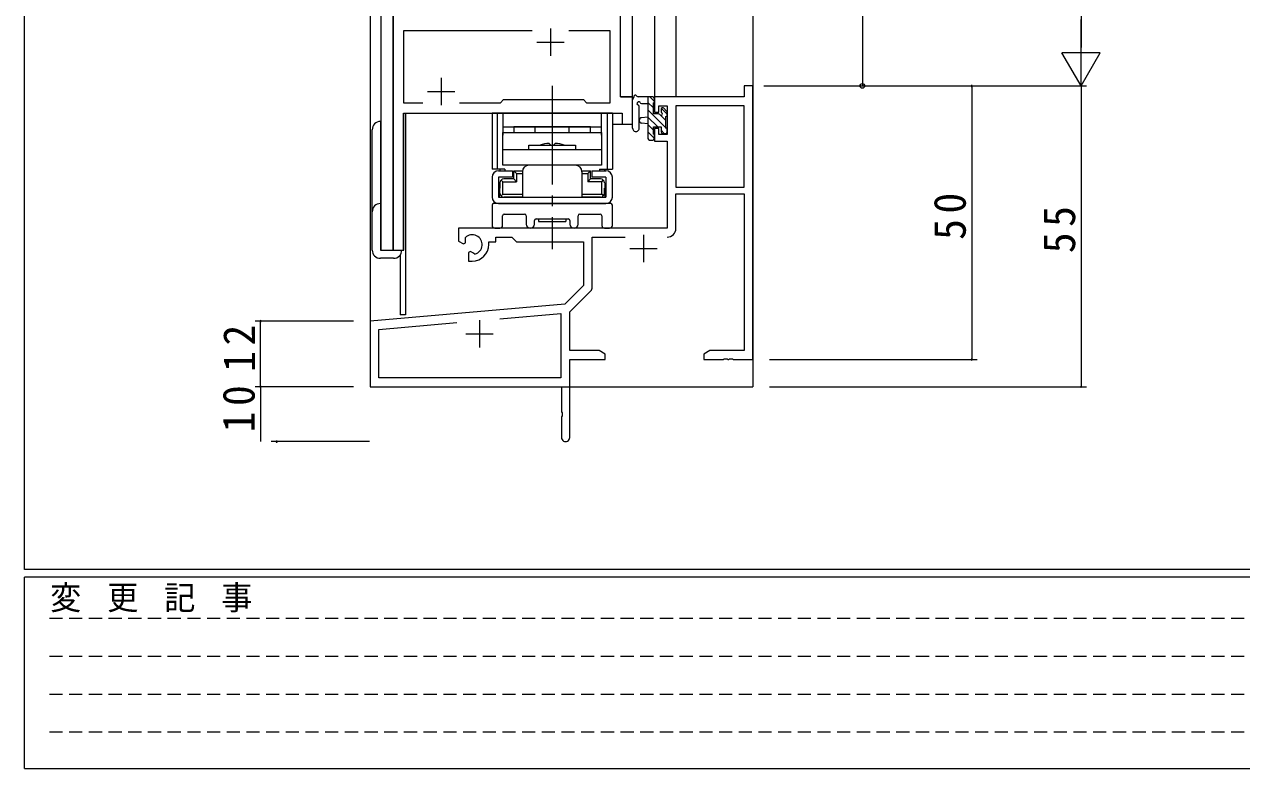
# Model space of a CAD drawing. Units: millimetres, scale not verified. Extents: x -594 to 199, y -420 to 144.
# Drawn here: x -591.2 to -368.7, y -420 to -284 of the extents above; entities that cross this region are included whole.
import ezdxf

# ---------------------------------------------------------------- set-up
doc = ezdxf.new("R2010")
doc.units = ezdxf.units.MM
doc.header["$LTSCALE"] = 2
doc.linetypes.add('CHAIN2', pattern=[12, 9, -1, 1, -1])
doc.linetypes.add('DASHED1', pattern=[1.8, 1.2, -0.6])
for name, color, linetype, lineweight in [('0-1_YKK_ZWAK', 7, 'Continuous', 9), ('0-3_YKK_11', 7, 'Continuous', 9), ('0-4_YKK_12', 2, 'Continuous', 9), ('0-5_YKK_13', 4, 'Continuous', 9), ('0-6_YKK_D', 6, 'Continuous', 9)]:
    doc.layers.add(name, color=color, linetype=linetype, lineweight=lineweight)
doc.styles.add('ＭＳ ゴシック', font='')
doc.styles.get('ＭＳ ゴシック').set_extended_font_data('MS Gothic')

msp = doc.modelspace()

# ---------------------------------------------------------------- linework, layer by layer
at = {"layer": '0-1_YKK_ZWAK'}
for p, q in [((-591.2, -383.6), (-591.2, 141.4)), ((178.8, -383.6), (-591.2, -383.6)), ((-591.2, -420), (-591.2, -385)), ((141, -385), (-591.2, -385)), ((-591.2, -420), (141, -420))]:
    msp.add_line(p, q, dxfattribs=at)
at = {"layer": '0-1_YKK_ZWAK', "linetype": 'DASHED1'}
for p, q in [((-586.601, -392.512), (-338.409, -392.512)), ((-586.601, -399.441), (-338.409, -399.441)), ((-586.601, -406.37), (-338.409, -406.37)), ((-586.601, -413.298), (-338.409, -413.298))]:
    msp.add_line(p, q, dxfattribs=at)
at = {"layer": '0-3_YKK_11'}
for p, q in [((-523.804, -260.249), (-523.804, -325.249)), ((-482.204, -297.249), (-482.204, -278.249)), ((-495.004, -284.749), (-495.004, -289.749)), ((-521.874, -285.179), (-521.874, -298.319)), ((-498.355, -285.179), (-521.874, -285.179)), ((-498.355, -285.179), (-521.874, -285.179)), ((-484.134, -285.179), (-491.654, -285.179)), ((-484.134, -298.319), (-484.134, -285.179)), ((-497.504, -287.249), (-492.504, -287.249)), ((-515.004, -293.749), (-515.004, -298.749)), ((-459.634, -295.246), (-459.634, -297.246)), ((-458.004, -295.246), (-459.634, -295.246)), ((-458.004, -345.246), (-458.004, -295.246)), ((-517.504, -296.249), (-512.504, -296.249)), ((-504.174, -298.319), (-503.604, -297.749)), ((-503.604, -297.749), (-489.004, -297.749)), ((-489.004, -297.749), (-488.434, -298.319)), ((-480.004, -297.249), (-482.204, -297.249)), ((-480.004, -302.249), (-480.004, -297.249)), ((-476.004, -297.246), (-476.004, -300.046)), ((-459.634, -297.246), (-476.004, -297.246)), ((-521.874, -298.319), (-518.355, -298.319)), ((-521.874, -300.249), (-481.934, -300.249)), ((-521.874, -325.249), (-521.874, -300.249)), ((-511.654, -298.319), (-504.174, -298.319)), ((-488.434, -298.319), (-484.134, -298.319)), ((-481.934, -300.249), (-481.934, -302.249)), ((-476.004, -300.046), (-475.204, -300.046)), ((-475.204, -298.876), (-473.704, -298.876)), ((-475.204, -300.046), (-475.204, -298.876)), ((-473.704, -298.876), (-473.704, -304.146)), ((-472.074, -298.876), (-472.074, -313.746)), ((-459.634, -298.876), (-472.074, -298.876)), ((-459.634, -313.746), (-459.634, -298.876)), ((-459.634, -313.746), (-459.634, -298.876)), ((-481.934, -302.249), (-480.004, -302.249)), ((-476.004, -303.046), (-476.004, -305.346)), ((-475.204, -303.046), (-476.004, -303.046)), ((-475.204, -304.146), (-475.204, -303.046)), ((-473.704, -304.146), (-475.204, -304.146)), ((-476.004, -305.346), (-473.704, -305.346)), ((-473.704, -305.346), (-473.704, -321.246)), ((-472.074, -313.746), (-459.634, -313.746)), ((-472.074, -314.946), (-459.634, -314.946)), ((-472.074, -321.276), (-472.074, -314.946)), ((-459.634, -314.946), (-459.634, -343.616)), ((-511.804, -321.246), (-511.804, -323.611)), ((-473.704, -321.246), (-511.804, -321.246)), ((-478.004, -322.446), (-478.004, -327.446)), ((-511.804, -323.611), (-510.904, -324.131)), ((-510.904, -324.131), (-510.554, -323.929)), ((-510.531, -323.424), (-510.569, -322.966)), ((-510.554, -323.929), (-510.531, -323.424)), ((-506.304, -323.746), (-505.004, -323.746)), ((-506.304, -324.246), (-506.304, -323.746)), ((-505.004, -322.876), (-502.074, -322.876)), ((-505.004, -323.746), (-505.004, -322.876)), ((-502.074, -322.876), (-501.204, -323.746)), ((-501.204, -323.746), (-489.004, -323.746)), ((-489.004, -323.746), (-489.004, -331.746)), ((-487.374, -322.876), (-481.355, -322.876)), ((-487.374, -332.007), (-487.374, -322.876)), ((-523.804, -325.249), (-521.874, -325.249)), ((-509.654, -325.488), (-510.004, -325.69)), ((-510.004, -325.69), (-510.004, -327.246)), ((-509.206, -325.72), (-509.654, -325.488)), ((-508.827, -325.982), (-509.206, -325.72)), ((-480.504, -324.946), (-475.504, -324.946)), ((-510.004, -327.246), (-509.304, -327.246)), ((-489.004, -331.746), (-492.388, -335.13)), ((-491.504, -336.552), (-487.667, -332.715)), ((-492.388, -335.13), (-528.004, -338.246)), ((-528.004, -338.246), (-528.004, -350.246)), ((-508.004, -338.046), (-508.004, -343.046)), ((-504.271, -337.806), (-493.134, -336.832)), ((-504.271, -337.806), (-493.134, -336.832)), ((-493.134, -336.832), (-493.134, -348.616)), ((-491.504, -343.616), (-491.504, -336.552)), ((-526.374, -339.74), (-512.157, -338.496)), ((-526.374, -348.616), (-526.374, -339.74)), ((-510.504, -340.546), (-505.504, -340.546)), ((-486.096, -343.616), (-491.504, -343.616)), ((-485.004, -344.246), (-486.096, -343.616)), ((-485.004, -345.246), (-485.004, -344.246)), ((-465.913, -343.616), (-467.004, -344.246)), ((-467.004, -344.246), (-467.004, -345.246)), ((-459.634, -343.616), (-465.913, -343.616)), ((-491.504, -359.496), (-491.504, -345.246)), ((-491.504, -345.246), (-485.004, -345.246)), ((-467.004, -345.246), (-463.463, -345.246)), ((-463.463, -345.246), (-463.279, -345.126)), ((-463.279, -345.126), (-462.729, -345.126)), ((-462.729, -345.126), (-462.546, -345.246)), ((-462.546, -345.246), (-462.463, -345.246)), ((-462.463, -345.246), (-462.279, -345.126)), ((-462.279, -345.126), (-461.729, -345.126)), ((-461.729, -345.126), (-461.546, -345.246)), ((-461.546, -345.246), (-458.004, -345.246)), ((-493.134, -348.616), (-526.374, -348.616)), ((-528.004, -350.246), (-493.004, -350.246)), ((-493.004, -350.246), (-493.004, -354.788)), ((-493.004, -354.788), (-492.884, -354.972)), ((-492.884, -355.521), (-493.004, -355.705)), ((-493.004, -355.705), (-493.004, -359.496)), ((-492.884, -354.972), (-492.884, -355.521))]:
    msp.add_line(p, q, dxfattribs=at)
for centre, radius, start, end in [((-509.304, -324.246), 1.8, 285.36687, 134.63312), ((-473.674, -321.276), 1.6, 270, 359.99998), ((-509.304, -324.246), 3, 270, 359.99998), ((-488.374, -332.007), 1, 314.99998, 359.99998), ((-492.254, -359.496), 0.75, 179.99998, 0)]:
    msp.add_arc(centre, radius, start, end, dxfattribs=at)
at = {"layer": '0-4_YKK_12'}
for p, q in [((-528.004, -126.721), (-528.004, -350.249)), ((-526.004, -126.721), (-526.004, -325.249)), ((-482.204, -297.249), (-482.204, -126.721)), ((-480.004, -302.249), (-480.004, -126.721)), ((-476.004, -126.721), (-476.004, -297.249)), ((-472.104, -126.721), (-472.104, -297.249)), ((-458.004, -126.721), (-458.004, -350.249)), ((-523.804, -325.249), (-523.804, -260.249)), ((-482.204, -297.249), (-480.004, -297.249)), ((-472.104, -297.249), (-476.004, -297.249)), ((-521.804, -300.249), (-484.504, -300.249)), ((-521.804, -325.249), (-521.804, -300.249)), ((-521.504, -300.249), (-521.504, -337.049)), ((-483.704, -302.249), (-480.004, -302.249)), ((-526.004, -325.249), (-521.804, -325.249)), ((-522.504, -326.156), (-522.504, -337.049)), ((-521.504, -337.049), (-522.504, -337.049)), ((-528.004, -350.249), (-515.304, -350.249)), ((-513.504, -350.249), (-458.004, -350.249))]:
    msp.add_line(p, q, dxfattribs=at)
at = {"layer": '0-5_YKK_13', "linetype": 'CHAIN2'}
msp.add_line((-494.704, -295.249), (-494.704, -325.049), dxfattribs=at)
at = {"layer": '0-5_YKK_13'}
for p, q in [((-480.004, -302.977), (-480.004, -297.815)), ((-476.304, -297.249), (-478.985, -297.249)), ((-477.204, -297.249), (-477.204, -304.849)), ((-476.004, -298.119), (-476.874, -297.249)), ((-476.004, -298.149), (-476.004, -297.549)), ((-505.704, -300.249), (-505.704, -310.449)), ((-483.704, -300.249), (-505.704, -300.249)), ((-504.754, -300.249), (-504.754, -310.449)), ((-503.704, -300.249), (-503.704, -304.249)), ((-485.704, -304.249), (-485.704, -300.249)), ((-484.654, -300.249), (-484.654, -310.449)), ((-483.704, -300.249), (-483.704, -310.449)), ((-478.804, -302.977), (-478.802, -299.016)), ((-478.385, -298.449), (-477.204, -298.449)), ((-476.204, -299.266), (-477.204, -298.266)), ((-473.904, -302.913), (-477.204, -299.613)), ((-476.204, -300.349), (-476.204, -298.349)), ((-475.265, -300.349), (-476.204, -300.349)), ((-474.804, -299.549), (-474.804, -299.888)), ((-473.704, -300.419), (-474.748, -299.375)), ((-473.792, -299.837), (-474.292, -299.337)), ((-473.704, -300.649), (-473.704, -300.049)), ((-526.1, -301.749), (-526.1, -325.249)), ((-477.204, -300.949), (-478.349, -301.051)), ((-477.204, -302.149), (-478.349, -302.047)), ((-475.415, -302.749), (-477.204, -300.96)), ((-476.204, -303.307), (-477.204, -302.307)), ((-473.904, -301.566), (-474.884, -300.587)), ((-473.904, -302.949), (-473.904, -300.849)), ((-527.6, -325.249), (-527.6, -303.249)), ((-503.704, -302.749), (-485.704, -302.749)), ((-503.704, -309.749), (-503.704, -303.749)), ((-503.704, -303.749), (-485.704, -303.749)), ((-501.704, -302.749), (-501.704, -303.749)), ((-487.704, -302.749), (-501.704, -302.749)), ((-497.804, -303.749), (-497.804, -302.749)), ((-491.604, -303.749), (-491.604, -302.749)), ((-487.704, -303.749), (-487.704, -302.749)), ((-485.704, -303.749), (-485.704, -309.749)), ((-476.004, -304.854), (-477.204, -303.654)), ((-476.204, -302.749), (-474.804, -302.749)), ((-476.204, -304.049), (-476.204, -302.749)), ((-476.004, -304.849), (-476.004, -304.249)), ((-474.804, -302.749), (-474.804, -303.649)), ((-474.215, -303.949), (-474.804, -303.36)), ((-474.504, -303.949), (-474.004, -303.949)), ((-473.709, -303.109), (-473.864, -302.954)), ((-473.704, -303.649), (-473.704, -303.149)), ((-503.704, -306.849), (-485.704, -306.849)), ((-498.954, -306.049), (-490.454, -306.049)), ((-498.954, -306.849), (-498.954, -306.049)), ((-494.154, -305.749), (-494.454, -306.049)), ((-490.454, -306.049), (-490.454, -306.849)), ((-476.904, -305.149), (-476.304, -305.149)), ((-503.374, -310.449), (-505.704, -310.449)), ((-504.504, -310.749), (-501.954, -310.749)), ((-504.274, -310.449), (-504.274, -310.749)), ((-485.704, -309.749), (-503.704, -309.749)), ((-503.324, -310.749), (-503.324, -310.449)), ((-501.954, -310.749), (-501.954, -311.949)), ((-501.704, -312.249), (-501.704, -310.749)), ((-501.704, -310.749), (-500.154, -310.749)), ((-501.204, -311.249), (-501.204, -312.749)), ((-500.154, -310.949), (-500.154, -315.549)), ((-490.454, -309.749), (-498.954, -309.749)), ((-489.254, -310.749), (-487.704, -310.749)), ((-489.254, -310.949), (-489.254, -315.549)), ((-489.254, -311.249), (-488.204, -311.249)), ((-488.204, -311.249), (-487.704, -310.749)), ((-488.204, -311.249), (-488.204, -312.749)), ((-487.704, -312.249), (-487.704, -310.749)), ((-487.454, -310.749), (-484.904, -310.749)), ((-487.454, -310.749), (-487.454, -311.949)), ((-486.084, -310.449), (-486.084, -310.749)), ((-486.034, -310.449), (-483.704, -310.449)), ((-485.134, -310.449), (-485.134, -310.749)), ((-505.704, -311.949), (-505.704, -315.549)), ((-501.954, -311.949), (-504.504, -311.949)), ((-504.504, -311.949), (-504.504, -315.549)), ((-504.354, -315.549), (-504.354, -313.549)), ((-504.304, -312.949), (-504.254, -312.949)), ((-504.304, -312.949), (-504.304, -313.949)), ((-503.754, -312.749), (-504.049, -312.454)), ((-503.754, -312.749), (-501.204, -312.749)), ((-503.754, -315.049), (-503.754, -312.749)), ((-501.704, -312.249), (-503.554, -312.249)), ((-501.704, -312.249), (-501.204, -312.749)), ((-487.704, -312.249), (-488.204, -312.749)), ((-485.654, -312.749), (-488.204, -312.749)), ((-485.854, -312.249), (-487.704, -312.249)), ((-484.904, -311.949), (-487.454, -311.949)), ((-485.654, -312.749), (-485.359, -312.454)), ((-485.654, -315.049), (-485.654, -312.749)), ((-485.104, -312.949), (-485.154, -312.949)), ((-485.054, -313.549), (-485.054, -315.549)), ((-484.904, -311.949), (-484.904, -315.549)), ((-483.704, -315.549), (-483.704, -311.949)), ((-504.504, -315.549), (-484.904, -315.549)), ((-504.354, -315.549), (-502.404, -315.549)), ((-504.304, -313.949), (-504.254, -313.949)), ((-504.254, -314.849), (-504.254, -313.949)), ((-503.754, -315.049), (-504.049, -315.344)), ((-503.754, -315.049), (-500.154, -315.049)), ((-500.154, -315.549), (-503.554, -315.549)), ((-489.254, -315.049), (-485.654, -315.049)), ((-485.854, -315.549), (-489.254, -315.549)), ((-485.654, -315.049), (-485.359, -315.344)), ((-485.154, -314.849), (-485.154, -313.949)), ((-505.704, -317.049), (-505.704, -320.749)), ((-484.004, -316.749), (-505.404, -316.749)), ((-504.504, -316.749), (-484.904, -316.749)), ((-483.704, -320.749), (-483.704, -317.049)), ((-503.774, -320.749), (-503.774, -318.979)), ((-503.474, -318.679), (-499.754, -318.679)), ((-499.454, -318.979), (-499.454, -320.499)), ((-497.954, -320.499), (-497.954, -319.849)), ((-497.654, -319.549), (-491.754, -319.549)), ((-497.204, -319.549), (-497.204, -320.049)), ((-497.204, -319.549), (-492.204, -319.549)), ((-497.204, -320.049), (-492.204, -320.049)), ((-492.204, -319.549), (-492.204, -320.049)), ((-491.454, -319.849), (-491.454, -320.499)), ((-489.954, -320.499), (-489.954, -318.979)), ((-489.654, -318.679), (-485.934, -318.679)), ((-485.634, -318.979), (-485.634, -320.749)), ((-505.204, -321.249), (-504.274, -321.249)), ((-485.134, -321.249), (-484.204, -321.249)), ((-526.1, -325.249), (-522.2, -325.249)), ((-523.7, -326.749), (-526.1, -326.749))]:
    msp.add_line(p, q, dxfattribs=at)
for points in [[(-495.254, -305.749), (-494.954, -306.049), (-494.454, -306.049)], [(-501.704, -310.749), (-501.204, -311.249), (-500.154, -311.249)], [(-485.104, -312.949), (-485.104, -313.949), (-485.154, -313.949)], [(-502.404, -315.549), (-487.004, -315.549), (-485.054, -315.549)]]:
    msp.add_lwpolyline(points, dxfattribs=at)
for centre, radius, start, end in [((-479.704, -297.815), 0.3, 130.52878, 180), ((-480.094, -297.359), 0.3, 310.52878, 10.52878), ((-479.504, -297.249), 0.3, 30, 190.52878), ((-478.985, -296.949), 0.3, 210, 270), ((-478.904, -298.449), 0.3, 30, 250.81024), ((-476.304, -297.549), 0.3, 0, 90), ((-476.204, -298.149), 0.2, 270, 0), ((-479.102, -299.016), 0.3, 359.95976, 70.81024), ((-478.385, -298.149), 0.3, 210, 270), ((-475.265, -300.649), 0.3, 33.05573, 90), ((-474.804, -300.349), 0.25, 213.05573, 56.94426), ((-474.504, -299.549), 0.3, 45, 180), ((-474.504, -299.888), 0.3, 180, 236.94426), ((-474.004, -300.049), 0.3, 0, 45), ((-526.1, -303.249), 1.5, 90, 180), ((-478.304, -301.549), 0.5, 95.09206, 264.90793), ((-473.904, -300.649), 0.2, 270, 0), ((-479.404, -302.977), 0.6, 179.95976, 359.95976), ((-476.904, -304.849), 0.3, 180, 270), ((-476.304, -304.849), 0.3, 270, 0), ((-476.204, -304.249), 0.2, 0, 90), ((-474.504, -303.649), 0.3, 180, 270), ((-474.004, -303.649), 0.3, 270, 0), ((-473.904, -303.149), 0.2, 0, 90), ((-494.704, -313.552), 7.823, 94.03607, 106.44467), ((-494.704, -313.552), 7.823, 73.55531, 85.96391), ((-504.504, -311.949), 1.2, 90, 180), ((-498.954, -310.949), 1.2, 90, 180), ((-490.454, -310.949), 1.2, 0, 90), ((-484.904, -311.949), 1.2, 0, 90), ((-503.554, -312.949), 0.7, 90, 180), ((-485.854, -312.949), 0.7, 0, 90), ((-504.504, -315.549), 1.2, 180, 270), ((-503.554, -314.849), 0.7, 180, 270), ((-485.854, -314.849), 0.7, 270, 0), ((-484.904, -315.549), 1.2, 270, 0), ((-526.1, -318.249), 1.5, 90, 180), ((-505.404, -317.049), 0.3, 90, 180), ((-484.004, -317.049), 0.3, 0, 90), ((-503.474, -318.979), 0.3, 90, 180), ((-499.754, -318.979), 0.3, 0, 90), ((-497.654, -319.849), 0.3, 90, 180), ((-491.754, -319.849), 0.3, 0, 90), ((-489.654, -318.979), 0.3, 90, 180), ((-485.934, -318.979), 0.3, 0, 90), ((-505.204, -320.749), 0.5, 180, 270), ((-504.274, -320.749), 0.5, 270, 0), ((-498.704, -320.499), 0.75, 180, 0), ((-490.704, -320.499), 0.75, 180, 0), ((-485.134, -320.749), 0.5, 180, 270), ((-484.204, -320.749), 0.5, 270, 0), ((-526.1, -325.249), 1.5, 180, 270), ((-523.7, -325.249), 1.5, 270, 0)]:
    msp.add_arc(centre, radius, start, end, dxfattribs=at)
at = {"layer": '0-6_YKK_D'}
for p, q in [((-398.004, 37.751), (-398.004, -288.251)), ((-438.004, -260.249), (-438.004, -295.249)), ((-398.004, -295.251), (-398.004, -283.127)), ((-394.504, -289.189), (-401.504, -289.189)), ((-398.004, -295.251), (-401.504, -289.189)), ((-398.004, -295.251), (-394.504, -289.189)), ((-456.004, -295.249), (-437.004, -295.249)), ((-455.004, -295.246), (-397.004, -295.246)), ((-455.004, -295.251), (-417.004, -295.251)), ((-455.004, -295.251), (-397.004, -295.251)), ((-418.004, -295.251), (-418.004, -345.246)), ((-398.004, -295.246), (-398.004, -350.246)), ((-531.004, -338.246), (-549.004, -338.246)), ((-548.004, -350.246), (-548.004, -338.246)), ((-455.004, -345.246), (-417.004, -345.246)), ((-531.004, -350.246), (-549.004, -350.246)), ((-531.004, -350.246), (-549.004, -350.246)), ((-548.004, -350.246), (-548.004, -360.246)), ((-455.004, -350.246), (-397.004, -350.246)), ((-528.079, -360.246), (-546.079, -360.246))]:
    msp.add_line(p, q, dxfattribs=at)
msp.add_circle((-438.004, -295.249), 0.425, dxfattribs=at)
for centre, start, end in [((-418.004, -295.251), 90, 270), ((-418.004, -295.251), 270, 90), ((-548.004, -338.246), 90, 270), ((-548.004, -338.246), 270, 90), ((-418.004, -345.246), 90, 270), ((-418.004, -345.246), 270, 90), ((-548.004, -350.246), 90, 270), ((-548.004, -350.246), 90, 270), ((-548.004, -350.246), 270, 90), ((-548.004, -350.246), 270, 90), ((-398.004, -350.246), 90, 270), ((-398.004, -350.246), 270, 90), ((-545.079, -360.246), 90, 270), ((-545.079, -360.246), 270, 90)]:
    msp.add_arc(centre, 0.106, start, end, dxfattribs=at)

# ---------------------------------------------------------------- texts
at = {"layer": '0-1_YKK_ZWAK', "insert": (-586.486, -391.447), "char_height": 4.399, "attachment_point": 7, "style": 'ＭＳ ゴシック'}
msp.add_mtext('\\T1.22;\\W0.95;変\\~更\\~記\\~事', dxfattribs=at)
at = {"layer": '0-6_YKK_D', "color": 7, "char_height": 5.865, "attachment_point": 7, "rotation": 90, "style": 'ＭＳ ゴシック'}
for s, insert in [('\\T1.27;\\W0.95;50', (-419.004, -323.38)), ('\\T1.27;\\W0.95;55', (-399.004, -325.817)), ('\\T1.27;\\W0.95;12', (-549.004, -347.499)), ('\\T1.27;\\W0.95;10', (-549.004, -358.548))]:
    msp.add_mtext(s, dxfattribs=dict(at, insert=insert))

doc.saveas('drawing.dxf')
